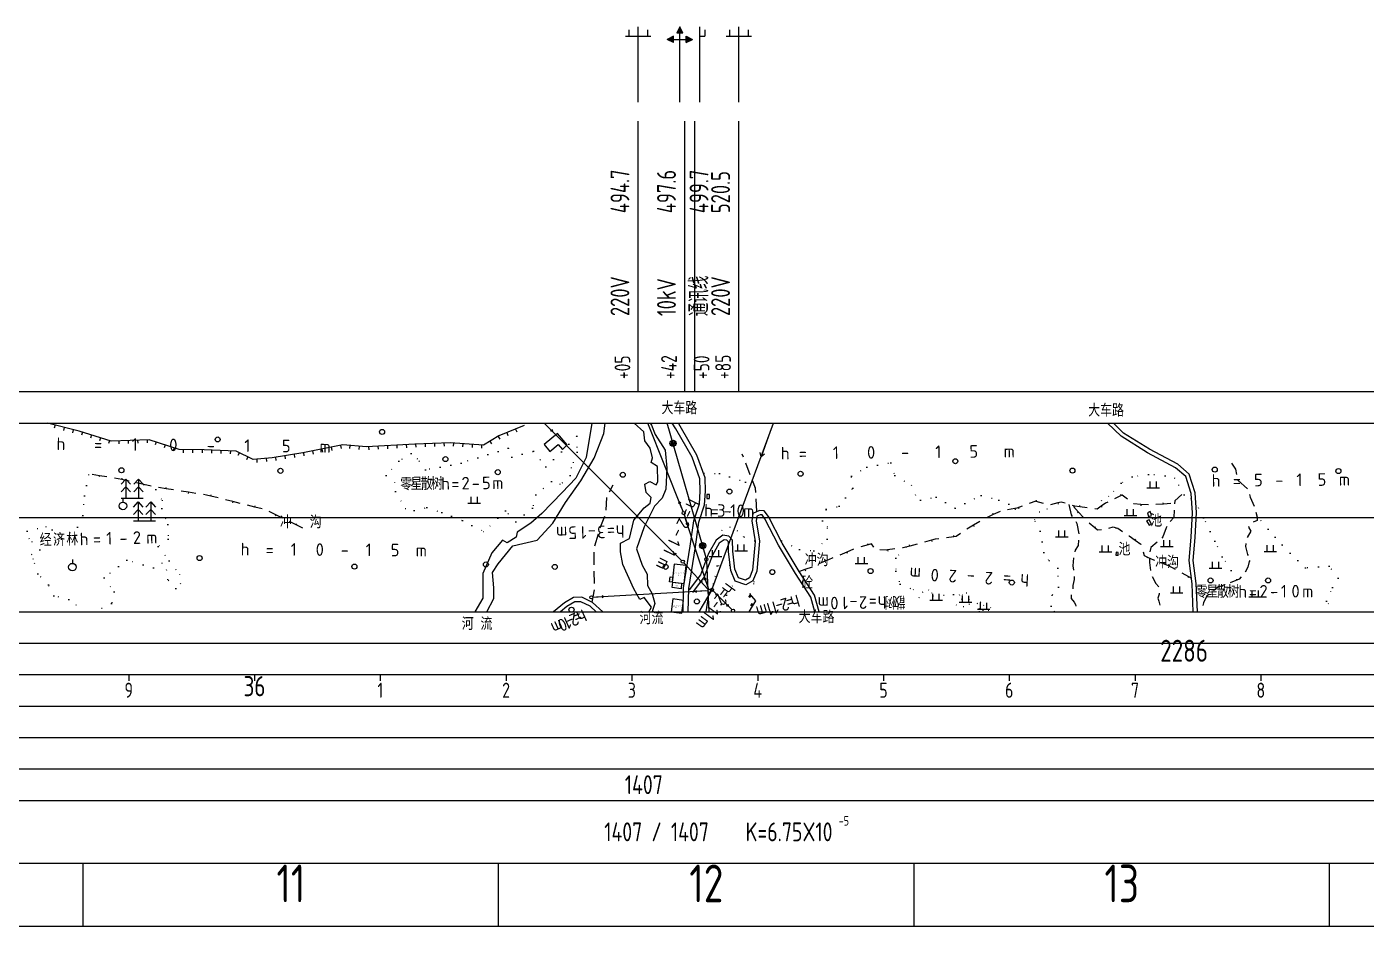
# Model space of a CAD drawing. Header units: millimetres. Extents: x 6482 to 7719, y 775 to 2743.
# Drawn here: x 7163.8 to 7376.8, y 775 to 918 of the extents above; entities that cross this region are included whole.
import ezdxf
from ezdxf.enums import TextEntityAlignment as Align

# ---------------------------------------------------------------- set-up
doc = ezdxf.new("R2010")
doc.units = ezdxf.units.MM
doc.header["$LTSCALE"] = 5
doc.linetypes.add('DOT', pattern=[6.35, 0, -6.35])
for name, color, linetype in [('1', 3, 'Continuous'), ('5', 2, 'Continuous'), ('JMD', 6, 'Continuous'), ('交叉跨越注记', 3, 'Continuous'), ('图框', 1, 'Continuous'), ('地物-交叉跨越', 6, 'Continuous'), ('地物-地类界', 5, 'Continuous'), ('地物-地貌', 58, 'Continuous'), ('地物-建筑', 2, 'Continuous'), ('地物-植被', 84, 'Continuous'), ('地物-水系', 5, 'Continuous'), ('地物-注记', 1, 'Continuous'), ('地物-道路', 1, 'Continuous'), ('房屋', 1, 'Continuous'), ('标注', 3, 'Continuous')]:
    doc.layers.add(name, color=color, linetype=linetype)
doc.styles.add('HZ', font='tssdeng.shx', dxfattribs={"width": 0.8, "bigfont": 'tssdchn.shx'})
doc.styles.get("Standard").update_dxf_attribs({"font": 'tssdeng.shx', "width": 0.8, "bigfont": 'tssdchn.shx'})

# ---------------------------------------------------------------- blocks, each defined once
blk = doc.blocks.new('k9375')
at = {"layer": '地物-植被'}
for p, q in [((-1.75, 2.2), (-1, 3)), ((-1, 3), (-0.25, 2.2)), ((-1, 3), (-1, 0)), ((0.25, 2.2), (1, 3)), ((1, 3), (1.75, 2.2)), ((1, 3), (1, 0)), ((-1.75, 1), (-1, 1.8)), ((-1.75, 0), (1.75, 0)), ((-1, 1.8), (-0.25, 1)), ((0.25, 1), (1, 1.8)), ((1, 1.8), (1.75, 1))]:
    blk.add_line(p, q, dxfattribs=at)
blk = doc.blocks.new('716584991')
at = {"layer": '地物-水系'}
for p, q in [((7175.35, 846.63), (7174.16, 846.84)), ((7175.35, 846.63), (7175.31, 846.44)), ((7176.53, 846.43), (7175.35, 846.63)), ((7178.89, 846.03), (7177.71, 846.23)), ((7178.89, 846.03), (7178.94, 846.22)), ((7180.07, 845.76), (7178.89, 846.03)), ((7178.89, 846.03), (7178.89, 846.03)), ((7182.41, 845.24), (7181.24, 845.5)), ((7182.41, 845.24), (7182.37, 845.05)), ((7183.58, 844.98), (7182.41, 845.24)), ((7185.94, 844.56), (7184.75, 844.74)), ((7185.94, 844.56), (7185.97, 844.75)), ((7187.13, 844.37), (7185.94, 844.56)), ((7189.5, 844), (7188.31, 844.18)), ((7189.5, 844), (7189.47, 843.8)), ((7190.68, 843.81), (7189.5, 844)), ((7192.37, 843.55), (7191.87, 843.63)), ((7193.04, 843.38), (7192.37, 843.55)), ((7193.04, 843.38), (7193.09, 843.58)), ((7194.21, 843.09), (7193.04, 843.38)), ((7196.53, 842.51), (7195.37, 842.8)), ((7196.53, 842.51), (7196.49, 842.32)), ((7197.7, 842.22), (7196.53, 842.51)), ((7200.03, 841.64), (7198.86, 841.93)), ((7200.03, 841.64), (7200.08, 841.83)), ((7201.19, 841.35), (7200.03, 841.64)), ((7203.39, 840.42), (7202.32, 840.95)), ((7203.39, 840.42), (7203.3, 840.24)), ((7204.47, 839.89), (7203.39, 840.42)), ((7206.62, 838.82), (7205.54, 839.35)), ((7206.62, 838.82), (7206.71, 839)), ((7207.69, 838.29), (7206.62, 838.82))]:
    blk.add_line(p, q, dxfattribs=at)
blk = doc.blocks.new('k9371')
at = {"layer": '地物-植被'}
blk.add_circle((0, 0), 0.4, dxfattribs=at)
blk = doc.blocks.new('k9382')
at = {"layer": '地物-植被'}
blk.add_line((0, 1.2), (0, 0.6), dxfattribs=at)
blk.add_circle((0, 0), 0.6, dxfattribs=at)
blk = doc.blocks.new('716585195')
at = {"layer": '地物-地貌'}
for p, q in [((7172.14, 853.69), (7167.07, 855)), ((7168.28, 854.69), (7168.15, 854.2)), ((7169.73, 854.31), (7169.6, 853.83)), ((7242.88, 854.61), (7238.85, 852.95)), ((7241.49, 854.04), (7241.68, 853.58)), ((7171.18, 853.93), (7171.05, 853.45)), ((7177.18, 852.14), (7172.14, 853.69)), ((7172.63, 853.54), (7172.48, 853.06)), ((7174.06, 853.1), (7173.91, 852.62)), ((7175.49, 852.66), (7175.35, 852.18)), ((7176.93, 852.22), (7176.78, 851.74)), ((7183.25, 852.34), (7177.18, 852.14)), ((7178.42, 852.18), (7178.43, 851.68)), ((7179.91, 852.23), (7179.93, 851.73)), ((7181.41, 852.28), (7181.43, 851.78)), ((7182.91, 852.33), (7182.93, 851.83)), ((7188.01, 850.78), (7183.25, 852.34)), ((7184.36, 851.98), (7184.2, 851.51)), ((7238.85, 852.95), (7236.39, 851.49)), ((7237.43, 852.11), (7237.69, 851.68)), ((7238.72, 852.88), (7238.98, 852.45)), ((7240.1, 853.47), (7240.29, 853.01)), ((7185.78, 851.52), (7185.62, 851.04)), ((7187.21, 851.05), (7187.05, 850.57)), ((7191.97, 850.76), (7188.01, 850.78)), ((7188.66, 850.78), (7188.66, 850.28)), ((7190.16, 850.77), (7190.16, 850.27)), ((7191.66, 850.76), (7191.66, 850.26)), ((7197.07, 850.55), (7191.97, 850.76)), ((7193.16, 850.71), (7193.14, 850.21)), ((7194.66, 850.65), (7194.64, 850.15)), ((7196.16, 850.59), (7196.14, 850.09)), ((7199.79, 849.19), (7197.07, 850.55)), ((7197.6, 850.29), (7197.37, 849.84)), ((7207.67, 850.25), (7202.8, 849.48)), ((7204.8, 849.8), (7204.88, 849.3)), ((7206.28, 850.03), (7206.36, 849.54)), ((7214.06, 851.51), (7207.67, 850.25)), ((7207.76, 850.27), (7207.86, 849.78)), ((7209.23, 850.56), (7209.33, 850.07)), ((7210.71, 850.85), (7210.8, 850.36)), ((7212.18, 851.14), (7212.27, 850.65)), ((7213.65, 851.43), (7213.75, 850.94)), ((7217.8, 851.22), (7214.06, 851.51)), ((7215.14, 851.43), (7215.1, 850.93)), ((7216.63, 851.31), (7216.59, 850.81)), ((7225.5, 851.65), (7217.8, 851.22)), ((7218.13, 851.24), (7218.16, 850.74)), ((7219.63, 851.32), (7219.65, 850.82)), ((7221.12, 851.4), (7221.15, 850.91)), ((7222.62, 851.49), (7222.65, 850.99)), ((7224.12, 851.57), (7224.15, 851.07)), ((7231.08, 851.83), (7225.5, 851.65)), ((7225.62, 851.65), (7225.63, 851.15)), ((7227.12, 851.7), (7227.13, 851.2)), ((7228.62, 851.75), (7228.63, 851.25)), ((7230.12, 851.8), (7230.13, 851.3)), ((7236.39, 851.49), (7231.08, 851.83)), ((7231.61, 851.8), (7231.58, 851.3)), ((7233.11, 851.7), (7233.08, 851.21)), ((7234.61, 851.61), (7234.58, 851.11)), ((7236.1, 851.51), (7236.07, 851.01)), ((7198.94, 849.62), (7198.72, 849.17)), ((7202.8, 849.48), (7199.79, 849.19)), ((7200.34, 849.24), (7200.38, 848.75)), ((7201.83, 849.39), (7201.88, 848.89)), ((7203.32, 849.56), (7203.4, 849.07))]:
    blk.add_line(p, q, dxfattribs=at)
blk = doc.blocks.new('716585196')
at = {"layer": '地物-道路'}
for p, q in [((7337.78, 852.89), (7335.63, 855)), ((7338.19, 853.41), (7336.56, 855)), ((7341.99, 850.27), (7337.78, 852.89)), ((7342.32, 850.83), (7338.19, 853.41)), ((7346.41, 847.89), (7341.99, 850.27)), ((7346.78, 848.44), (7342.32, 850.83)), ((7348.06, 846.49), (7346.41, 847.89)), ((7348.62, 846.86), (7346.78, 848.44)), ((7348.92, 843.79), (7348.06, 846.49)), ((7349.56, 843.91), (7348.62, 846.86)), ((7349.15, 840.74), (7348.92, 843.79)), ((7349.8, 840.75), (7349.56, 843.91)), ((7348.9, 836.83), (7349.15, 840.74)), ((7349.55, 836.78), (7349.8, 840.75)), ((7348.62, 833.15), (7348.9, 836.83)), ((7349.27, 833.16), (7349.55, 836.78)), ((7349.07, 829.42), (7348.62, 833.15)), ((7349.72, 829.47), (7349.27, 833.16)), ((7349.27, 825), (7349.07, 829.42)), ((7349.92, 825), (7349.72, 829.47))]:
    blk.add_line(p, q, dxfattribs=at)
blk = doc.blocks.new('716585197')
at = {"layer": '地物-道路'}
for p, q in [((7279.22, 840.64), (7279.09, 839.44)), ((7279.09, 839.44), (7279.62, 836.18)), ((7280.27, 841.08), (7279.22, 840.64)), ((7279.84, 840.18), (7279.77, 839.46)), ((7279.77, 839.46), (7280.29, 836.21)), ((7280.39, 840.4), (7279.84, 840.18)), ((7281.05, 841.05), (7280.27, 841.08)), ((7280.69, 840.39), (7280.39, 840.4)), ((7281.13, 839.77), (7280.69, 840.39)), ((7281.7, 840.12), (7281.05, 841.05)), ((7283.33, 835.56), (7281.13, 839.77)), ((7283.92, 835.89), (7281.7, 840.12)), ((7274.48, 837.15), (7273.39, 836.36)), ((7275.4, 837.02), (7274.48, 837.15)), ((7276.02, 836.39), (7275.4, 837.02)), ((7273.39, 836.36), (7272.19, 834.25)), ((7273.9, 835.91), (7272.8, 833.97)), ((7274.65, 836.45), (7273.9, 835.91)), ((7275.08, 836.39), (7274.65, 836.45)), ((7275.35, 836.12), (7275.08, 836.39)), ((7275.37, 834.57), (7275.35, 836.12)), ((7276.04, 834.62), (7276.02, 836.39)), ((7279.62, 836.18), (7279.2, 831.59)), ((7280.29, 836.21), (7279.85, 831.44)), ((7286.01, 831.06), (7283.33, 835.56)), ((7286.58, 831.42), (7283.92, 835.89)), ((7272.19, 834.25), (7270.89, 830.88)), ((7272.8, 833.97), (7271.48, 830.56)), ((7275.72, 831.58), (7275.37, 834.57)), ((7276.38, 831.75), (7276.04, 834.62)), ((7270.89, 830.88), (7269.09, 828.46)), ((7276.43, 829.85), (7275.72, 831.58)), ((7276.93, 830.39), (7276.38, 831.75)), ((7279.2, 831.59), (7278.72, 830.38)), ((7279.85, 831.44), (7279.25, 829.9)), ((7288.44, 827.34), (7286.01, 831.06)), ((7289.06, 827.62), (7286.58, 831.42)), ((7271.48, 830.56), (7269.63, 828.06)), ((7278.1, 829.29), (7276.43, 829.85)), ((7278.04, 830.02), (7276.93, 830.39)), ((7278.72, 830.38), (7278.04, 830.02)), ((7279.25, 829.9), (7278.1, 829.29)), ((7289.1, 825), (7288.44, 827.34)), ((7289.8, 825), (7289.06, 827.62))]:
    blk.add_line(p, q, dxfattribs=at)
blk = doc.blocks.new('716585198')
at = {"layer": '地物-道路'}
for p, q in [((7266.97, 854.1), (7266.42, 855)), ((7269.59, 849.56), (7266.97, 854.1)), ((7267.69, 854.52), (7267.39, 855)), ((7270.35, 849.91), (7267.69, 854.52)), ((7271.64, 846.29), (7270.35, 849.91)), ((7270.81, 846.14), (7269.59, 849.56)), ((7270.86, 844.18), (7270.81, 846.14)), ((7271.7, 844.17), (7271.64, 846.29)), ((7270.74, 842.14), (7270.86, 844.18)), ((7271.57, 841.98), (7271.7, 844.17)), ((7269.84, 839.46), (7270.74, 842.14)), ((7270.66, 839.26), (7271.57, 841.98)), ((7269.27, 835.45), (7269.84, 839.46)), ((7270.09, 835.32), (7270.66, 839.26)), ((7268.2, 828.78), (7269.27, 835.45)), ((7269.03, 828.7), (7270.09, 835.32)), ((7268.14, 825), (7268.2, 828.78)), ((7268.97, 825), (7269.03, 828.7))]:
    blk.add_line(p, q, dxfattribs=at)
blk = doc.blocks.new('716585199')
at = {"layer": '地物-道路'}
for p, q in [((7249.28, 826.4), (7247.51, 825)), ((7250.74, 827.26), (7249.28, 826.4)), ((7250.94, 826.56), (7249.68, 825.82)), ((7252.04, 827.29), (7250.74, 827.26)), ((7251.89, 826.59), (7250.94, 826.56)), ((7253.37, 825.87), (7251.89, 826.59)), ((7253.76, 826.46), (7252.04, 827.29)), ((7255.37, 825), (7253.76, 826.46)), ((7249.68, 825.82), (7248.64, 825)), ((7254.33, 825), (7253.37, 825.87))]:
    blk.add_line(p, q, dxfattribs=at)
blk = doc.blocks.new('7165851100')
at = {"layer": '地物-水系'}
for p, q in [((7255.52, 853.34), (7255.74, 855)), ((7253.99, 849.4), (7255.52, 853.34)), ((7251.89, 845.82), (7253.99, 849.4)), ((7249.45, 842.38), (7251.89, 845.82)), ((7247.45, 839.06), (7249.45, 842.38)), ((7244.92, 836.36), (7247.45, 839.06)), ((7238.74, 832.6), (7241.05, 835.48)), ((7241.05, 835.48), (7244.92, 836.36)), ((7237.83, 831.25), (7238.74, 832.6)), ((7238.03, 828.8), (7237.83, 831.25)), ((7238.03, 827.09), (7238.03, 828.8)), ((7236.96, 825), (7238.03, 827.09))]:
    blk.add_line(p, q, dxfattribs=at)
blk = doc.blocks.new('7165851101')
at = {"layer": '地物-水系'}
for p, q in [((7253.61, 855), (7252.72, 849.54)), ((7252.72, 849.54), (7251.11, 846.22)), ((7251.11, 846.22), (7248.92, 843.96)), ((7248.92, 843.96), (7245.69, 840.62)), ((7245.69, 840.62), (7243.91, 839.08)), ((7241.75, 837.63), (7241.58, 836.86)), ((7243.91, 839.08), (7241.75, 837.63)), ((7239.44, 836.4), (7237.71, 834.36)), ((7240.18, 835.96), (7239.44, 836.4)), ((7241.58, 836.86), (7240.18, 835.96)), ((7237.71, 834.36), (7236.29, 831.06)), ((7236.29, 831.06), (7236.3, 827.17)), ((7236.3, 827.17), (7235.03, 825))]:
    blk.add_line(p, q, dxfattribs=at)
blk = doc.blocks.new('7165851102')
at = {"layer": '地物-水系'}
for p, q in [((7260.36, 854.982), (7260.36, 855)), ((7261.88, 853.58), (7260.36, 854.982)), ((7262.082, 852.186), (7261.88, 853.58)), ((7262.882, 851.024), (7262.082, 852.186)), ((7263.29, 849.494), (7262.882, 851.024)), ((7263.062, 848.722), (7263.29, 849.494)), ((7264.09, 848.084), (7263.062, 848.722)), ((7264.104, 845.652), (7264.09, 848.084)), ((7262.068, 845.28), (7262.85, 845.704)), ((7262.85, 845.704), (7263.836, 845.166)), ((7263.836, 845.166), (7264.104, 845.652)), ((7262.25, 843.968), (7262.068, 845.28)), ((7263.07, 843.178), (7262.25, 843.968)), ((7260.286, 839.58), (7261.976, 841.526)), ((7261.976, 841.526), (7262.924, 842.264)), ((7262.924, 842.264), (7263.07, 843.178)), ((7259.622, 836.648), (7260.286, 839.58)), ((7258.178, 834.548), (7258.18, 835.888)), ((7258.18, 835.888), (7259.622, 836.648)), ((7258.584, 832.524), (7258.178, 834.548)), ((7260.304, 828.636), (7258.584, 832.524)), ((7261.288, 826.924), (7260.304, 828.636)), ((7261.946, 827.26), (7261.288, 826.924)), ((7263.116, 825.7), (7261.946, 827.26)), ((7262.699, 825), (7263.116, 825.7))]:
    blk.add_line(p, q, dxfattribs=at)
blk = doc.blocks.new('7165851103')
at = {"layer": '地物-水系'}
for p, q in [((7262.89, 855), (7263.14, 854.66)), ((7263.14, 854.66), (7263.69, 853.2)), ((7263.69, 853.2), (7265.29, 850.71)), ((7265.29, 850.71), (7265.57, 847.83)), ((7265.57, 847.83), (7265.4, 844.47)), ((7265.4, 844.47), (7264.82, 843.04)), ((7263.6, 841.8), (7261.93, 838.49)), ((7264.82, 843.04), (7263.6, 841.8)), ((7261.93, 838.49), (7260.73, 835.02)), ((7260.73, 835.02), (7261.61, 832.42)), ((7261.61, 832.42), (7262.41, 830.95)), ((7262.41, 830.95), (7262.49, 829.18)), ((7262.49, 829.18), (7263.24, 827.83)), ((7263.24, 827.83), (7263.63, 826.32)), ((7263.63, 826.32), (7263.34, 825.36)), ((7263.34, 825.36), (7263.24, 825))]:
    blk.add_line(p, q, dxfattribs=at)
blk = doc.blocks.new('7165851104')
at = {"layer": '地物-道路'}
for p, q in [((7256.42, 844.06), (7257.02, 845.17)), ((7255.89, 841.17), (7256, 843.16)), ((7254.98, 838.33), (7255.72, 840.19)), ((7254.11, 835.46), (7254.67, 837.38)), ((7253.99, 833.89), (7254.02, 834.47)), ((7254.01, 832.47), (7253.99, 833.89)), ((7254.05, 829.47), (7254.02, 831.47)), ((7253.71, 826.5), (7254.03, 828.48))]:
    blk.add_line(p, q, dxfattribs=at)
blk = doc.blocks.new('7165852105')
at = {"layer": '地物-水系'}
for p, q in [((7337.8, 843.49), (7336.73, 842.95)), ((7337.8, 843.49), (7337.72, 843.66)), ((7337.93, 843.55), (7337.8, 843.49)), ((7338.78, 842.92), (7337.93, 843.55)), ((7320.89, 841.41), (7319.71, 841.21)), ((7321.23, 841.47), (7320.89, 841.41)), ((7320.89, 841.41), (7320.92, 841.22)), ((7322.03, 841.78), (7321.23, 841.47)), ((7324.25, 842.56), (7323.15, 842.2)), ((7324.29, 842.55), (7324.25, 842.56)), ((7324.29, 842.55), (7324.35, 842.74)), ((7325.44, 842.19), (7324.29, 842.55)), ((7327.74, 842.29), (7326.58, 841.97)), ((7328.27, 842.44), (7327.74, 842.29)), ((7327.74, 842.29), (7327.79, 842.1)), ((7328.89, 842.25), (7328.27, 842.44)), ((7330.44, 841.78), (7330.04, 841.9)), ((7331.22, 841.68), (7330.44, 841.78)), ((7331.22, 841.68), (7331.24, 841.88)), ((7332.41, 841.52), (7331.22, 841.68)), ((7333.98, 841.31), (7333.6, 841.36)), ((7334.64, 841.78), (7333.98, 841.31)), ((7335.3, 842.25), (7334.64, 841.78)), ((7334.64, 841.78), (7334.76, 841.62)), ((7335.65, 842.42), (7335.3, 842.25)), ((7339.82, 842.14), (7339.74, 842.2)), ((7340.92, 842.06), (7339.82, 842.14)), ((7340.92, 842.06), (7340.9, 841.86)), ((7342.12, 841.97), (7340.92, 842.06)), ((7344.51, 842.11), (7343.31, 842.03)), ((7344.51, 842.11), (7344.49, 842.31)), ((7345.71, 842.2), (7344.51, 842.11)), ((7315.32, 839.35), (7314.29, 838.74)), ((7317.45, 840.44), (7316.36, 839.95)), ((7317.45, 840.44), (7317.37, 840.63)), ((7318.55, 840.93), (7317.45, 840.44)), ((7311.21, 836.93), (7311.19, 837.13)), ((7311.57, 836.98), (7311.21, 836.93)), ((7312.27, 837.44), (7311.57, 836.98)), ((7313.76, 838.42), (7313.27, 838.1)), ((7314.29, 838.74), (7313.76, 838.42)), ((7314.29, 838.74), (7314.39, 838.57)), ((7295.26, 834.94), (7294.15, 834.48)), ((7297.55, 835.63), (7296.39, 835.32)), ((7297.55, 835.63), (7297.5, 835.82)), ((7298.1, 835.77), (7297.55, 835.63)), ((7298.46, 835.25), (7298.1, 835.77)), ((7301.83, 834.99), (7300.64, 834.83)), ((7303.12, 835.17), (7303.02, 835.15)), ((7304.18, 835.45), (7303.12, 835.17)), ((7304.18, 835.45), (7304.13, 835.65)), ((7305.34, 835.76), (7304.18, 835.45)), ((7307.66, 836.38), (7306.5, 836.07)), ((7308.2, 836.53), (7307.66, 836.38)), ((7307.66, 836.38), (7307.71, 836.19)), ((7308.83, 836.61), (7308.2, 836.53)), ((7311.21, 836.93), (7310.02, 836.77)), ((7290.84, 833.07), (7289.74, 832.59)), ((7290.84, 833.07), (7290.75, 833.26)), ((7291.26, 833.26), (7290.84, 833.07)), ((7291.94, 833.55), (7291.26, 833.26)), ((7294.15, 834.48), (7293.04, 834.01)), ((7294.15, 834.48), (7294.23, 834.29)), ((7300.5, 834.81), (7299.44, 834.82)), ((7300.64, 834.83), (7300.5, 834.81)), ((7300.64, 834.83), (7300.67, 834.63)), ((7287.51, 831.69), (7286.65, 831.37)), ((7288.64, 832.11), (7287.51, 831.69)), ((7287.51, 831.69), (7287.58, 831.5))]:
    blk.add_line(p, q, dxfattribs=at)
blk = doc.blocks.new('7165852106')
at = {"layer": '地物-水系'}
for p, q in [((7330.2, 841.73), (7331.01, 840.85)), ((7331.01, 840.85), (7330.86, 840.71)), ((7331.01, 840.85), (7331.82, 839.96)), ((7332.69, 839.14), (7333.61, 838.37)), ((7333.61, 838.37), (7333.74, 838.52)), ((7333.61, 838.37), (7334.01, 838.03)), ((7334.01, 838.03), (7334.69, 838.06)), ((7335.85, 838.31), (7336.55, 838.51)), ((7336.55, 838.51), (7337, 838.36)), ((7337, 838.36), (7336.94, 838.17)), ((7337, 838.36), (7337.29, 838.27)), ((7337.29, 838.27), (7338.03, 837.76)), ((7339.03, 837.09), (7339.07, 837.06)), ((7339.07, 837.06), (7340, 836.39)), ((7340, 836.39), (7340.12, 836.56)), ((7340, 836.39), (7340.92, 835.74)), ((7340.92, 835.74), (7340.94, 835.67)), ((7341.28, 834.52), (7341.45, 833.94)), ((7341.45, 833.94), (7342, 833.68)), ((7342, 833.68), (7341.91, 833.5)), ((7342, 833.68), (7342.93, 833.24)), ((7342.93, 833.24), (7343.09, 833.18)), ((7344.21, 832.77), (7345.15, 832.42)), ((7345.15, 832.42), (7345.33, 832.33)), ((7345.33, 832.33), (7345.42, 832.5)), ((7345.33, 832.33), (7346.38, 831.75)), ((7347.43, 831.17), (7348.48, 830.6)), ((7348.48, 830.6), (7348.39, 830.42)), ((7348.48, 830.6), (7348.87, 830.39))]:
    blk.add_line(p, q, dxfattribs=at)
blk = doc.blocks.new('7165852107')
at = {"layer": '地物-水系'}
for p, q in [((7342.226, 839.634), (7341.836, 839.452)), ((7341.836, 839.452), (7342.226, 838.768)), ((7342.596, 838.906), (7342.226, 839.634)), ((7342.226, 838.768), (7342.596, 838.928))]:
    blk.add_line(p, q, dxfattribs=at)
blk = doc.blocks.new('7165852108')
at = {"layer": '地物-水系'}
for p, q in [((7342.394, 840.918), (7341.982, 840.716)), ((7341.982, 840.716), (7342.166, 840.146)), ((7342.166, 840.146), (7342.68, 840.292)), ((7342.62, 840.33), (7342.394, 840.918))]:
    blk.add_line(p, q, dxfattribs=at)
blk = doc.blocks.new('7165852109')
at = {"layer": '地物-水系'}
for p, q in [((7337.012, 834.454), (7336.95, 834.018)), ((7336.95, 834.018), (7337.32, 833.972)), ((7337.342, 834.426), (7337.012, 834.454)), ((7337.34, 833.932), (7337.342, 834.426))]:
    blk.add_line(p, q, dxfattribs=at)
blk = doc.blocks.new('7165852110')
at = {"layer": '地物-道路'}
for p, q in [((7355.35, 848.63), (7355.98, 847.65)), ((7355.98, 847.65), (7356.11, 846.83)), ((7356.37, 845.9), (7357.86, 844.56)), ((7358.19, 843.62), (7358.32, 843.23)), ((7358.32, 843.23), (7358.96, 841.77)), ((7359.42, 839.52), (7358.79, 839.25)), ((7359.23, 840.82), (7359.4, 840.02)), ((7359.4, 840.02), (7359.42, 839.52)), ((7358.41, 837.83), (7357.83, 836.81)), ((7358.12, 838.53), (7358.04, 838.43)), ((7358.04, 838.43), (7358.41, 837.83)), ((7357.61, 835.84), (7357.54, 835.38)), ((7357.54, 835.38), (7357.89, 834.08)), ((7357.89, 834.08), (7358.01, 833.94)), ((7358.15, 832.98), (7357.94, 832.1)), ((7358.24, 833.14), (7358.15, 832.98)), ((7357.94, 832.1), (7357.53, 831.29)), ((7353.1, 828.83), (7352.46, 828.33)), ((7354.21, 829.26), (7353.1, 828.83)), ((7356.56, 830.19), (7355.14, 829.62)), ((7356.89, 830.53), (7356.56, 830.19)), ((7350.88, 826.44), (7350.77, 825.98)), ((7351.41, 827.51), (7350.88, 826.44)), ((7351.68, 827.71), (7351.41, 827.51)), ((7350.56, 825), (7350.56, 825))]:
    blk.add_line(p, q, dxfattribs=at)
blk = doc.blocks.new('7165853111')
at = {"layer": '地物-道路'}
for p, q in [((7277.73, 849.57), (7277.53, 850.06)), ((7278.83, 846.78), (7278.11, 848.64)), ((7279.66, 844.64), (7279.19, 845.84)), ((7279.7, 843.93), (7279.66, 844.64)), ((7279.88, 840.94), (7279.76, 842.93))]:
    blk.add_line(p, q, dxfattribs=at)
blk = doc.blocks.new('7165853112')
at = {"layer": '地物-建筑'}
for p, q in [((7278.83, 827.26), (7278.58, 827.54)), ((7278.9, 827.33), (7278.66, 827.6)), ((7278.98, 827.4), (7278.73, 827.67)), ((7279.05, 827.46), (7278.81, 827.74)), ((7278.93, 826.01), (7279.14, 826.35)), ((7279.71, 826.72), (7279.05, 827.46)), ((7279.4, 826.2), (7279.71, 826.72)), ((7278.67, 825), (7279.19, 825.86)), ((7279.02, 825.96), (7279.22, 826.3)), ((7279.1, 825.91), (7279.31, 826.25)), ((7279.19, 825.86), (7279.4, 826.2))]:
    blk.add_line(p, q, dxfattribs=at)
blk = doc.blocks.new('7165853113')
at = {"layer": '地物-道路'}
for p, q in [((7347.45, 843.62), (7346.34, 842.64)), ((7346.34, 842.64), (7346.28, 842.13)), ((7346.19, 839.99), (7345.59, 839.37)), ((7346.21, 841.13), (7346.19, 839.99)), ((7344.93, 838.32), (7344.41, 836.9)), ((7345.05, 838.54), (7344.93, 838.32)), ((7342.5, 835.19), (7342.36, 834.54)), ((7343.53, 836.04), (7342.5, 835.19)), ((7344.41, 836.9), (7344.25, 836.72)), ((7342.31, 833.54), (7342.29, 832.85)), ((7342.29, 832.85), (7342.44, 831.55)), ((7342.7, 830.61), (7343.33, 829.49)), ((7343.33, 829.49), (7343.79, 828.94)), ((7343.82, 827.81), (7343.63, 827.16)), ((7343.63, 827.16), (7343.77, 826.67)), ((7343.77, 826.67), (7343.95, 826.04)), ((7343.82, 827.96), (7343.82, 827.81)), ((7344.05, 825.05), (7344.04, 825))]:
    blk.add_line(p, q, dxfattribs=at)
blk = doc.blocks.new('7165853114')
at = {"layer": '地物-道路'}
for p, q in [((7329.45, 842.03), (7329.84, 840.4)), ((7329.84, 840.4), (7330.03, 840.14)), ((7330.59, 839.32), (7330.74, 839.05)), ((7330.74, 839.05), (7331.08, 837.39)), ((7330.96, 835.52), (7330.48, 834.78)), ((7331.02, 836.39), (7330.96, 835.52)), ((7330.22, 833.57), (7330.09, 832.31)), ((7330.48, 834.78), (7330.42, 834.54)), ((7330.09, 832.31), (7330.22, 831.59)), ((7330.33, 830.6), (7330.33, 830.11)), ((7330.33, 830.11), (7330.1, 829.19)), ((7330.1, 829.19), (7330.1, 828.62)), ((7329.86, 827.66), (7329.83, 827.1)), ((7329.83, 827.1), (7330.34, 826.5)), ((7330.34, 826.5), (7330.51, 826.16)), ((7330.51, 826.16), (7330.57, 825.9))]:
    blk.add_line(p, q, dxfattribs=at)
blk = doc.blocks.new('k9220')
at = {"layer": '地物-植被'}
for p, q in [((-1, 0), (1, 0)), ((-0.5, 0), (-0.5, 1)), ((0.5, 0), (0.5, 1))]:
    blk.add_line(p, q, dxfattribs=at)
blk = doc.blocks.new('1022175921')
at = {"layer": '房屋'}
for p, q in [((7272.364, 843.662), (7271.91, 843.642)), ((7271.91, 843.642), (7271.93, 843.026)), ((7272.362, 843.044), (7272.364, 843.662)), ((7271.93, 843.026), (7272.362, 843.022))]:
    blk.add_line(p, q, dxfattribs=at)
blk = doc.blocks.new('k220v')
at = {"layer": '标注'}
for p, q in [((0, 1), (0, 13)), ((-2, 11.5), (2, 11.5)), ((-1.5, 12.5), (-1.5, 11.5)), ((1.5, 12.5), (1.5, 11.5))]:
    blk.add_line(p, q, dxfattribs=at)
blk = doc.blocks.new('k10kv')
at = {"layer": '标注'}
for p, q in [((0, 13), (-0.5, 12)), ((0.5, 12), (0, 13)), ((-1, 11.5), (-2, 11)), ((-1, 10.5), (-2, 11)), ((-1.1, 11.3382), (-1.7764, 11)), ((-1.1, 10.6618), (-1.7764, 11)), ((-1.2, 11.1764), (-1.5528, 11)), ((-1.2, 10.8236), (-1.5528, 11)), ((-1.2, 10.8236), (-1.2, 11.1764)), ((-1.1, 10.6618), (-1.1, 11.3382)), ((-1, 10.5), (-1, 11.5)), ((-1, 11), (1, 11)), ((0.5, 12), (-0.5, 12)), ((0, 12.7764), (-0.3382, 12.1)), ((0.3382, 12.1), (-0.3382, 12.1)), ((0, 12.5528), (-0.1764, 12.2)), ((0.1764, 12.2), (-0.1764, 12.2)), ((0.3382, 12.1), (0, 12.7764)), ((0.1764, 12.2), (0, 12.5528)), ((0, 1), (0, 12)), ((1, 11.5), (2, 11)), ((1, 10.5), (1, 11.5)), ((1, 10.5), (2, 11)), ((1.1, 11.3382), (1.7764, 11)), ((1.1, 10.6618), (1.1, 11.3382)), ((1.1, 10.6618), (1.7764, 11)), ((1.2, 11.1764), (1.5528, 11)), ((1.2, 10.8236), (1.2, 11.1764)), ((1.2, 10.8236), (1.5528, 11))]:
    blk.add_line(p, q, dxfattribs=at)
blk = doc.blocks.new('ktx')
at = {"layer": '标注'}
for p, q in [((0, 1), (0, 13)), ((0, 11.5), (0.8, 11.5)), ((0.8, 12.5), (0.8, 11.5))]:
    blk.add_line(p, q, dxfattribs=at)
blk = doc.blocks.new('gc013b')
at = {"linetype": 'Continuous'}
blk.add_line((0.5, 0), (4, 0), dxfattribs=at)
at = {"linetype": 'Continuous', "flags": 128}
blk.add_lwpolyline([(3.39, 0.35), (4, 0), (3.39, -0.35)], dxfattribs=at)
blk = doc.blocks.new('gc170')
at = {"linetype": 'Continuous'}
blk.add_circle((0, 0), 0.5, dxfattribs=at)

msp = doc.modelspace()

# ---------------------------------------------------------------- linework, layer by layer
at = {"layer": 'JMD', "linetype": 'Continuous'}
msp.add_lwpolyline([(7248.17, 853.35), (7246.04, 851.6), (7246.95, 850.5), (7248.27, 851.6), (7248.96, 850.77), (7249.69, 851.51), (7248.17, 853.35)], dxfattribs=at)
at = {"layer": 'JMD', "linetype": 'Continuous', "flags": 128}
for points, elevation in [([(7268.29, 829.49), (7268.62, 832.36), (7266.73, 832.58), (7266.4, 829.71)], 97.47), ([(7266.4, 829.71), (7266, 829.75), (7266.09, 830.55), (7266.49, 830.5)], 97.47), ([(7267.81, 828.64), (7266.41, 828.85), (7266.5, 829.69), (7267.91, 829.54)], 97.56), ([(7266.53, 827.03), (7266.23, 825), (7267.92, 824.75), (7268.22, 826.78)], 97.58)]:
    msp.add_lwpolyline(points, close=True, dxfattribs=dict(at, elevation=elevation))
at = {"layer": '交叉跨越注记', "linetype": 'Continuous'}
for p, q in [((7261, 860), (7261, 903)), ((7268.4, 860), (7268.4, 903)), ((7270, 860), (7270, 903)), ((7277, 860), (7277, 903))]:
    msp.add_line(p, q, dxfattribs=at)
at = {"layer": '图框', "linetype": 'Continuous'}
for p, q in [((6537.2, 860), (7691.2, 860)), ((6587.2, 855), (7691.2, 855)), ((6587.2, 840), (7691.2, 840)), ((6587.2, 825), (7691.2, 825)), ((6537.2, 820), (7691.2, 820)), ((6537.2, 815), (7691.2, 815)), ((7180, 815), (7180, 814)), ((7200, 815), (7200, 814)), ((7220, 815), (7220, 814)), ((7240, 815), (7240, 814)), ((7260, 815), (7260, 814)), ((7280, 815), (7280, 814)), ((7300, 815), (7300, 814)), ((7320, 815), (7320, 814)), ((7340, 815), (7340, 814)), ((7360, 815), (7360, 814)), ((6537.2, 810), (7691.2, 810)), ((6537.2, 805), (7691.2, 805)), ((6537.2, 800), (7691.2, 800)), ((6537.2, 795), (7691.2, 795)), ((6537.2, 785), (7691.2, 785)), ((7172.76, 775), (7172.76, 785)), ((7238.81, 775), (7238.81, 785)), ((7304.87, 775), (7304.87, 785)), ((7370.92, 775), (7370.92, 785)), ((6512.2, 775), (7701.2, 775))]:
    msp.add_line(p, q, dxfattribs=at)
at = {"layer": '地物-交叉跨越', "linetype": 'Continuous'}
for p, q in [((7246.06, 855), (7267.52, 833.53)), ((7267.93, 841.42), (7262.55, 855)), ((7271.79, 833.58), (7265.61, 855)), ((7272.73, 828.48, 98.39), (7282.52, 855, 578.71)), ((7272.22, 828.56), (7268.48, 839.92)), ((7268.26, 832.78), (7272.13, 828.51)), ((7271.85, 833.09), (7272.23, 825)), ((7272.05, 828.31), (7254.36, 827.33)), ((7272.91, 828.3), (7275.91, 825.36)), ((7273.65, 827.58), (7273.31, 827.66)), ((7273.55, 827.92), (7273.65, 827.58)), ((7275.17, 825.83), (7275.08, 826.17)), ((7275.08, 826.17), (7275.42, 826.08))]:
    msp.add_line(p, q, dxfattribs=at)
for points in [[(7272.73, 828.48), (7270.63, 825)], [(7272.25, 828.08), (7271.74, 825)]]:
    msp.add_lwpolyline(points, dxfattribs=at)
at = {"layer": '地物-交叉跨越', "linetype": 'Continuous', "flags": 128}
msp.add_lwpolyline([(7272.39, 828.36, 0.5, 0.5, 0), (7272.64, 828.44, 0.2, 0.2, 0)], format="xyseb", dxfattribs=at)
at = {"layer": '地物-交叉跨越'}
for centre, radius in [((7266.55, 851.76), 0.5), ((7266.55, 851.76), 0.3), ((7266.55, 851.76), 0.1), ((7271.24, 835.5), 0.5), ((7271.24, 835.5), 0.3), ((7271.24, 835.5), 0.1)]:
    msp.add_circle(centre, radius, dxfattribs=at)
at = {"layer": '地物-地类界', "color": 3, "linetype": 'DOT', "ltscale": 0.05}
for p, q in [((7248.79, 850.43), (7251.22, 852.92)), ((7251.22, 852.92), (7251.28, 850.36)), ((7224.91, 850.14), (7222.97, 848.95)), ((7225.96, 849.25), (7224.91, 850.14)), ((7240.34, 850.98), (7232.85, 848.64)), ((7240.36, 850.97), (7240.93, 849.59)), ((7240.93, 849.59), (7244.33, 850.51)), ((7244.33, 850.51), (7246.32, 848.04)), ((7246.32, 848.04), (7248.79, 850.43)), ((7251.28, 850.36), (7250.37, 847.95)), ((7222.97, 848.95), (7220.92, 846.65)), ((7227.19, 847.54), (7225.96, 849.25)), ((7232.85, 848.64), (7227.19, 847.54)), ((7250.37, 847.95), (7250.16, 846.67)), ((7294.9, 846.54), (7297.37, 847.96)), ((7297.37, 847.96), (7301.16, 848.69)), ((7301.16, 848.69), (7301.79, 846.67)), ((7172.97, 843.4), (7173.7, 847.04)), ((7220.92, 846.65), (7222.26, 845.62)), ((7222.26, 845.62), (7222.4, 844.1)), ((7247.22, 845.68), (7244.72, 843.56)), ((7248.66, 845.23), (7247.22, 845.68)), ((7250.16, 846.67), (7248.66, 845.23)), ((7271.45, 847.03), (7273.92, 846.98)), ((7273.92, 846.98), (7278.05, 845.62)), ((7278.05, 845.62), (7279.63, 844.72)), ((7295.14, 844.67), (7294.9, 846.54)), ((7301.79, 846.67), (7304.4, 845.15)), ((7339.53, 846.45), (7337.77, 845.43)), ((7342.14, 846.82), (7339.53, 846.45)), ((7344.77, 846.62), (7342.14, 846.82)), ((7346.39, 846.19), (7344.77, 846.62)), ((7347.79, 843.59), (7346.39, 846.19)), ((7172.7, 840.32), (7172.97, 843.4)), ((7184.29, 844.42), (7185.31, 842.73)), ((7222.4, 844.1), (7223.95, 841.43)), ((7244.72, 843.56), (7244.2, 841.46)), ((7292.98, 841.76), (7295.14, 844.67)), ((7304.4, 845.15), (7305.03, 843.63)), ((7305.03, 843.63), (7305.89, 842.74)), ((7311.4, 841.46), (7315.54, 843.5)), ((7315.54, 843.5), (7318.36, 842.75)), ((7337.77, 845.43), (7335.86, 843.35)), ((7348.96, 842.96), (7347.79, 843.59)), ((7185.31, 842.73), (7185.25, 841.42)), ((7185.25, 841.42), (7186.23, 838.85)), ((7223.95, 841.43), (7225.39, 841.11)), ((7225.39, 841.11), (7227.39, 841.56)), ((7227.39, 841.56), (7229.76, 840.79)), ((7244.2, 841.46), (7241.53, 839.31)), ((7290.32, 839.47), (7290.9, 841.28)), ((7290.9, 841.28), (7292.98, 841.76)), ((7305.89, 842.74), (7308.4, 843.23)), ((7308.4, 843.23), (7311.4, 841.46)), ((7318.36, 842.75), (7321.61, 841.44)), ((7324.78, 840.86), (7326.01, 841.33)), ((7326.01, 841.33), (7326.98, 842.03)), ((7335.86, 843.35), (7334.64, 842.72)), ((7334.64, 842.72), (7334.78, 841.97)), ((7350.91, 839.94), (7349.84, 841.98)), ((7171.87, 838.42), (7172.7, 840.32)), ((7229.76, 840.79), (7233.07, 839.48)), ((7233.07, 839.48), (7236.39, 837.78)), ((7239.91, 841.02), (7236.53, 837.77)), ((7241.53, 839.31), (7239.91, 841.02)), ((7291.12, 838.49), (7290.32, 839.47)), ((7324.03, 839.6), (7324.78, 840.86)), ((7324.93, 837.81), (7324.03, 839.6)), ((7352.69, 836.22), (7350.91, 839.94)), ((7363.4, 835.61), (7359.85, 839.65)), ((7163.83, 837.8), (7166.76, 838.56)), ((7164.22, 836.54), (7163.83, 837.8)), ((7166.76, 838.56), (7167.81, 838.03)), ((7167.81, 838.03), (7168.4, 835.99)), ((7169.29, 836.55), (7171.87, 838.42)), ((7186.23, 838.85), (7186.26, 836.56)), ((7236.39, 837.78), (7237.79, 837.31)), ((7274.31, 837.96), (7273.79, 836.68)), ((7275.61, 838.45), (7274.31, 837.96)), ((7276.82, 837.82), (7275.61, 838.45)), ((7277.76, 836.89), (7276.82, 837.82)), ((7291.03, 836.53), (7291.12, 838.49)), ((7325.48, 834.44), (7324.93, 837.81)), ((7165.85, 834.85), (7164.22, 836.54)), ((7164.54, 834.11), (7165.85, 834.85)), ((7168.4, 835.99), (7169.29, 836.55)), ((7186.26, 836.56), (7184.69, 835.37)), ((7184.69, 835.37), (7186.42, 833.11)), ((7279.55, 836.26), (7277.76, 836.89)), ((7283.81, 836.25), (7286.67, 834.91)), ((7286.67, 834.91), (7288.93, 834.69)), ((7288.93, 834.69), (7291.03, 836.53)), ((7303.6, 835.3), (7301.97, 833.53)), ((7353.87, 833.74), (7352.69, 836.22)), ((7367.08, 831.96), (7363.4, 835.61)), ((7164.86, 833.33), (7164.54, 834.11)), ((7165.53, 831.01), (7164.86, 833.33)), ((7179.69, 833.21), (7176.07, 830.4)), ((7183.91, 831.96), (7179.69, 833.21)), ((7185.31, 832.71), (7183.91, 831.96)), ((7186.06, 831.57), (7185.31, 832.71)), ((7186.42, 833.11), (7188.07, 830.94)), ((7301.97, 833.53), (7301.95, 831.47)), ((7326.28, 833.17), (7325.48, 834.44)), ((7327.72, 831.92), (7326.28, 833.17)), ((7356.17, 830.12), (7353.87, 833.74)), ((7167.25, 829.29), (7165.53, 831.01)), ((7186.2, 830.08), (7186.06, 831.57)), ((7188.07, 830.94), (7188.25, 829.48)), ((7273.56, 832.3), (7272.97, 829.44)), ((7275.57, 832.39), (7273.56, 832.3)), ((7301.95, 831.47), (7302.64, 829.36)), ((7327.84, 828.9), (7327.72, 831.92)), ((7370.86, 832.26), (7367.08, 831.96)), ((7372.28, 830.36), (7370.86, 832.26)), ((7168.09, 827.53), (7167.25, 829.29)), ((7176.07, 830.4), (7177.68, 828.14)), ((7187.51, 828.7), (7186.2, 830.08)), ((7188.25, 829.48), (7187.51, 828.7)), ((7272.97, 829.44), (7271.45, 830.4)), ((7274.19, 826.17), (7276.46, 829.91)), ((7278.8, 827.82), (7279.48, 829.68)), ((7279.48, 829.68), (7279.2, 829.94)), ((7302.64, 829.36), (7304.74, 828.55)), ((7304.74, 828.55), (7305.68, 827.22)), ((7306.2, 828.11), (7307.14, 828.47)), ((7307.14, 828.47), (7307.62, 828.02)), ((7326.85, 827.64), (7327.84, 828.9)), ((7370.42, 826.66), (7371.41, 828.86)), ((7371.41, 828.86), (7372.28, 830.36)), ((7170.5, 826.92), (7168.09, 827.53)), ((7173.07, 825), (7170.5, 826.92)), ((7177.27, 826.33), (7174.77, 825)), ((7177.68, 828.14), (7177.27, 826.33)), ((7305.68, 827.22), (7306.2, 828.11)), ((7307.62, 828.02), (7307.86, 827.53)), ((7307.86, 827.53), (7311.11, 827.74)), ((7311.11, 827.74), (7311.87, 825)), ((7312.59, 827.65), (7312.04, 827.72)), ((7312.04, 827.72), (7312.39, 827.04)), ((7312.39, 827.04), (7312.67, 825.83)), ((7313.25, 827.97), (7312.59, 827.65)), ((7313.64, 826.91), (7313.25, 827.97)), ((7313.68, 826.14), (7313.64, 826.91)), ((7314.91, 826.3), (7315.39, 826.56)), ((7315.39, 826.56), (7315.88, 826.03)), ((7326.64, 825.87), (7326.85, 827.64)), ((7371.91, 825), (7370.42, 826.66)), ((7274.09, 825), (7274.19, 826.17)), ((7312.67, 825.83), (7313.7, 826.12)), ((7315.26, 825.43), (7314.91, 826.3)), ((7315.27, 825), (7315.26, 825.43)), ((7316.74, 825.19), (7315.78, 825.26)), ((7315.78, 825.26), (7315.79, 825)), ((7315.88, 826.03), (7317.09, 825.68)), ((7317.09, 825.68), (7316.74, 825.19)), ((7327.23, 825), (7326.64, 825.87))]:
    msp.add_line(p, q, dxfattribs=at)

# ---------------------------------------------------------------- block references
at = {"layer": '交叉跨越注记'}
for name, p in [('k220v', (7261, 905)), ('k10kv', (7267.62, 905)), ('ktx', (7270.79, 905)), ('k220v', (7277, 905))]:
    msp.add_blockref(name, p, dxfattribs=at)
at = {"layer": '地物-交叉跨越', "linetype": 'Continuous', "xscale": 0.5, "yscale": 0.5, "zscale": 0.2}
for name, p, rotation in [('gc013b', (7245.99, 855.07), 314.9860458291874), ('gc013b', (7268.23, 840.68), 111.6361957328117), ('gc170', (7268.23, 840.68), 353.6069632892526), ('gc013b', (7268.23, 840.68), 288.2192878828442), ('gc013b', (7268.09, 832.96), 134.9860458173934), ('gc170', (7268.09, 832.96), 353.6069632892526), ('gc170', (7271.83, 833.34), 353.6069632892526), ('gc013b', (7272.03, 828.31), 183.1649508543084), ('gc013b', (7272.18, 828.45), 132.2078402826899), ('gc013b', (7272.25, 828.47), 108.2192878828442), ('gc170', (7272.3, 828.33), 353.6069632892526), ('gc170', (7272.73, 828.48), 353.6069632892526), ('gc170', (7253.56, 827.29), 353.6069632892526), ('gc013b', (7253.56, 827.29), 3.164950854308358), ('gc170', (7276.09, 825.18), 353.6069632892526)]:
    msp.add_blockref(name, p, dxfattribs=dict(at, rotation=rotation))
at = {"layer": '地物-交叉跨越', "linetype": 'Continuous', "zscale": 0.2000000000000455, "rotation": 249.7354059028497}
msp.add_blockref('gc013b', (7281.92, 853.36, 578.71), dxfattribs=at)
at = {"layer": '地物-地貌'}
msp.add_blockref('716585195', (0, 0), dxfattribs=at)
at = {"layer": '地物-建筑'}
msp.add_blockref('7165853112', (0, 0), dxfattribs=at)
at = {"layer": '地物-植被'}
for name, p in [('k9371', (7194.14, 852.39)), ('k9371', (7220.28, 853.58)), ('k9371', (7178.83, 847.49)), ('k9371', (7204.12, 847.4)), ('k9371', (7230.35, 849.26)), ('k9371', (7311.43, 848.93)), ('k9371', (7330.05, 847.43)), ('k9371', (7352.67, 847.6)), ('k9371', (7372.33, 847.37)), ('k9375', (7180.54, 843.08)), ('k9371', (7238.67, 847.19)), ('k9371', (7258.55, 846.77)), ('k9371', (7286.82, 846.93)), ('k9220', (7342.9, 844.72)), ('k9371', (7275.51, 844.11)), ('k9382', (7179.08, 841.82)), ('k9375', (7182.49, 839.45)), ('k9220', (7234.93, 842.28)), ('k9220', (7339.27, 840.29)), ('k9220', (7328.36, 836.89)), ('k9220', (7277.37, 834.68)), ('k9220', (7335.29, 834.53)), ('k9220', (7345.06, 835.37)), ('k9220', (7361.52, 834.6)), ('k9382', (7171.04, 832.09)), ('k9371', (7191.26, 833.53)), ('k9371', (7236.78, 832.51)), ('k9220', (7273.3, 833.77)), ('k9220', (7296.5, 832.68)), ('k9220', (7352.8, 831.94)), ('k9371', (7215.88, 832.17)), ('k9371', (7247.74, 832.13)), ('k9371', (7265.37, 832.13)), ('k9371', (7282.33, 831.3)), ('k9371', (7297.96, 831.47)), ('k9371', (7320.41, 829.64)), ('k9220', (7346.62, 828.03)), ('k9371', (7352.01, 829.97)), ('k9371', (7361.15, 829.97)), ('k9371', (7270.34, 826.63)), ('k9220', (7308.37, 826.83)), ('k9220', (7313.06, 826.53)), ('k9220', (7315.93, 825.43)), ('k9220', (7359.11, 827.39)), ('k9371', (7250.4, 825.32))]:
    msp.add_blockref(name, p, dxfattribs=at)
at = {"layer": '地物-水系'}
for name in ['7165851101', '7165851100', '7165851102', '7165851103', '716584991', '7165852105', '7165852106', '7165852107', '7165852108', '7165852109']:
    msp.add_blockref(name, (0, 0), dxfattribs=at)
at = {"layer": '地物-道路'}
for name in ['716585198', '716585196', '7165853111', '7165852110', '7165851104', '7165853113', '7165853114', '716585197', '716585199']:
    msp.add_blockref(name, (0, 0), dxfattribs=at)
at = {"layer": '房屋'}
msp.add_blockref('1022175921', (0, 0), dxfattribs=at)

# ---------------------------------------------------------------- texts
at = {"layer": '1', "linetype": 'Continuous', "width": 0.8}
msp.add_text('-5', height=1.5, dxfattribs=at).set_placement((7292.9, 791))
msp.add_text('1407 / 1407    K=6.75X10', height=3, dxfattribs=at).set_placement((7291.9, 788.5), align=Align.RIGHT)
at = {"layer": '5', "linetype": 'Continuous', "width": 0.8}
msp.add_text('1407', height=3, dxfattribs=at).set_placement((7261.9, 796), align=Align.CENTER)
at = {"layer": 'JMD', "linetype": 'Continuous', "style": 'HZ', "width": 0.8}
for s, p in [('宜宾县叙州区蕨溪镇石坪村 废水泥厂', (7267.6, 831.16, -172.66)), ('砖2尖', (7267.56, 830.8)), ('木棚1', (7266.22, 830.16)), ('木棚1尖', (7267.15, 829.09)), ('宜宾县叙州区蕨溪镇石坪村 废水泥厂', (7267.29, 825.91)), ('砖2尖', (7267, 825.7))]:
    msp.add_text(s, height=0.12, dxfattribs=at).set_placement(p, align=Align.MIDDLE)
at = {"layer": '交叉跨越注记', "linetype": 'Continuous', "width": 0.75}
for s, height, p in [(' 494.7', 3, (7260.5, 887)), (' 497.6', 3, (7267.9, 887)), (' 499.7', 3, (7273.08, 887)), (' 520.5', 3, (7276.5, 887)), ('220V', 3, (7260.5, 872)), ('10kV', 3, (7267.9, 872)), ('通讯线', 3, (7273.08, 872)), ('220V', 3, (7276.5, 872)), ('+05', 2.5, (7260.5, 862)), ('+42', 2.5, (7267.9, 862)), ('+50', 2.5, (7273.08, 862)), ('+85', 2.5, (7276.5, 862))]:
    msp.add_text(s, height=height, rotation=90, dxfattribs=at).set_placement(p, align=Align.BOTTOM_LEFT)
at = {"layer": '图框', "linetype": 'Continuous', "width": 0.8}
for s, height, p in [('9', 2.4, (7180, 810.6)), ('36', 3.2, (7200, 810.6)), ('1', 2.4, (7220, 810.6)), ('2', 2.4, (7240, 810.6)), ('3', 2.4, (7260, 810.6)), ('4', 2.4, (7280, 810.6)), ('5', 2.4, (7300, 810.6)), ('6', 2.4, (7320, 810.6)), ('7', 2.4, (7340, 810.6)), ('8', 2.4, (7360, 810.6)), ('11', 6, (7205.78, 777)), ('12', 6, (7271.84, 777)), ('13', 6, (7337.89, 777))]:
    msp.add_text(s, height=height, dxfattribs=at).set_placement(p, align=Align.BOTTOM_CENTER)
at = {"layer": '地物-注记', "linetype": 'Continuous'}
for s, p in [('大车路', (7264.7, 855.79)), ('大车路', (7332.55, 855.42)), ('冲', (7204.04, 837.67)), ('沟', (7208.78, 837.67)), ('池', (7342.41, 837.92)), ('池', (7337.37, 833.35)), ('冲沟', (7287.48, 831.64)), ('冲沟', (7343.2, 831.28)), ('砼', (7286.91, 828.04)), ('河', (7232.94, 821.49)), ('流', (7235.93, 821.49)), ('河流', (7261.22, 822.4)), ('大车路', (7286.51, 822.57))]:
    msp.add_text(s, height=2, dxfattribs=at).set_placement(p, align=Align.BOTTOM_LEFT)
for s, rotation, p in [('h', 359.4188, (7168.5, 850.11)), ('1', 359.4188, (7180.45, 849.99)), ('0', 359.4188, (7186.42, 849.93)), ('1', 359.4188, (7198.36, 849.81)), ('5', 359.4188, (7204.33, 849.75)), ('=', 359.4188, (7174.47, 850.05)), ('-', 359.4188, (7192.39, 849.87)), ('m', 359.4188, (7210.3, 849.69)), ('h', 0.5098, (7283.68, 848.6)), ('=', 0.5098, (7286.54, 848.63)), ('1', 0.5098, (7291.97, 848.68)), ('0', 0.5098, (7297.4, 848.73)), ('-', 0.5098, (7302.82, 848.78)), ('1', 0.5098, (7308.25, 848.83)), ('5', 0.5098, (7313.68, 848.88)), ('m', 0.5098, (7319.11, 848.92)), ('零', 0.7292, (7223.19, 843.71)), ('星', 0.7292, (7224.81, 843.73)), ('散', 0.7292, (7226.43, 843.75)), ('树', 0.7292, (7228.06, 843.77)), ('h', 0.7292, (7229.68, 843.79)), ('=', 0.7292, (7231.3, 843.81)), ('2', 0.7292, (7232.93, 843.83)), ('5', 0.7292, (7236.18, 843.87)), ('m', 0.7292, (7237.8, 843.89)), ('h', 0.476, (7352.19, 844.27)), ('=', 0.476, (7355.56, 844.3)), ('5', 0.476, (7358.93, 844.33)), ('-', 0.476, (7362.3, 844.36)), ('1', 0.476, (7365.67, 844.38)), ('5', 0.476, (7369.04, 844.41)), ('m', 0.476, (7372.41, 844.44)), ('-', 0.7292, (7234.55, 843.85)), ('=', 244.172, (7267.77, 841.88)), ('h', 244.172, (7268.52, 843.44)), ('h', 359.2208, (7271.47, 839.53)), ('=', 359.2208, (7272.5, 839.52)), ('3', 359.2208, (7273.53, 839.5)), ('1', 359.2208, (7275.59, 839.48)), ('0', 359.2208, (7276.62, 839.46)), ('m', 359.2208, (7277.65, 839.45)), ('2', 244.172, (7267.01, 840.31)), ('-', 359.2208, (7274.56, 839.49)), ('经', 1.4285, (7165.88, 834.8)), ('济', 1.4285, (7168, 834.85)), ('林', 1.4285, (7170.11, 834.9)), ('h', 1.4285, (7172.23, 834.95)), ('1', 1.4285, (7176.46, 835.06)), ('2', 1.4285, (7180.69, 835.17)), ('m', 1.4285, (7182.8, 835.22)), ('m', 181.4978, (7249.69, 839.15)), ('5', 181.4978, (7251.21, 839.19)), ('1', 181.4978, (7252.73, 839.23)), ('-', 181.4978, (7254.24, 839.27)), ('3', 181.4978, (7255.76, 839.31)), ('=', 181.4978, (7257.28, 839.35)), ('h', 181.4978, (7258.8, 839.39)), ('-', 244.172, (7266.25, 838.75)), ('=', 1.4285, (7174.34, 835.01)), ('-', 1.4285, (7178.57, 835.11)), ('h', 359.6542, (7197.78, 833.36)), ('=', 359.6542, (7201.75, 833.33)), ('1', 359.6542, (7205.73, 833.31)), ('0', 359.6542, (7209.71, 833.28)), ('1', 359.6542, (7217.66, 833.24)), ('5', 359.6542, (7221.64, 833.21)), ('m', 359.6542, (7225.61, 833.19)), ('1', 244.172, (7264.74, 835.62)), ('1', 244.172, (7265.49, 837.18)), ('-', 359.6542, (7213.68, 833.26)), ('m', 244.172, (7263.98, 834.05)), ('m', 176.7229, (7306.03, 832.54)), ('0', 176.7229, (7308.9, 832.38)), ('2', 176.7229, (7311.77, 832.21)), ('-', 176.7229, (7314.64, 832.05)), ('2', 176.7229, (7317.51, 831.88)), ('=', 176.7229, (7320.38, 831.72)), ('h', 176.7229, (7323.25, 831.55)), ('=', 233.5137, (7273.89, 829.25)), ('h', 233.5137, (7274.54, 830.13)), ('零', 0.2844, (7349.65, 826.59)), ('星', 0.2844, (7351.34, 826.6)), ('散', 0.2844, (7353.03, 826.6)), ('树', 0.2844, (7354.72, 826.61)), ('h', 0.2844, (7356.42, 826.62)), ('2', 0.2844, (7359.8, 826.64)), ('1', 0.2844, (7363.19, 826.66)), ('0', 0.2844, (7364.88, 826.66)), ('m', 0.2844, (7366.57, 826.67)), ('-', 233.5137, (7272.59, 827.49)), ('2', 233.5137, (7273.24, 828.37)), ('1', 196.2835, (7281.95, 827.12)), ('1', 196.2835, (7282.8, 827.37)), ('-', 196.2835, (7283.65, 827.62)), ('2', 196.2835, (7284.5, 827.86)), ('=', 196.2835, (7285.35, 828.11)), ('h', 196.2835, (7286.2, 828.36)), ('m', 180.8458, (7291.3, 827.97)), ('0', 180.8458, (7292.83, 827.99)), ('1', 180.8458, (7294.35, 828.01)), ('-', 180.8458, (7295.87, 828.03)), ('2', 180.8458, (7297.4, 828.06)), ('=', 180.8458, (7298.92, 828.08)), ('h', 180.8458, (7300.45, 828.1)), ('树', 180.8458, (7301.97, 828.12)), ('散', 180.8458, (7303.49, 828.15)), ('=', 0.2844, (7358.11, 826.63)), ('-', 0.2844, (7361.49, 826.65)), ('2', 204.1036, (7250.77, 825.47)), ('=', 204.1036, (7251.38, 825.75)), ('h', 204.1036, (7252, 826.02)), ('m', 233.5137, (7270.64, 824.85)), ('1', 233.5137, (7271.29, 825.73)), ('1', 233.5137, (7271.94, 826.61)), ('m', 196.2835, (7281.11, 826.87)), ('m', 204.1036, (7248.31, 824.37)), ('0', 204.1036, (7248.92, 824.65)), ('1', 204.1036, (7249.54, 824.92)), ('-', 204.1036, (7250.15, 825.2))]:
    msp.add_text(s, height=2, rotation=rotation, dxfattribs=at).set_placement(p, align=Align.BOTTOM_LEFT)
at = {"layer": '标注', "linetype": 'Continuous', "width": 0.8}
msp.add_text('2286', height=3.5, dxfattribs=at).set_placement((7347.8, 816), align=Align.BOTTOM_CENTER)

doc.saveas('drawing.dxf')
